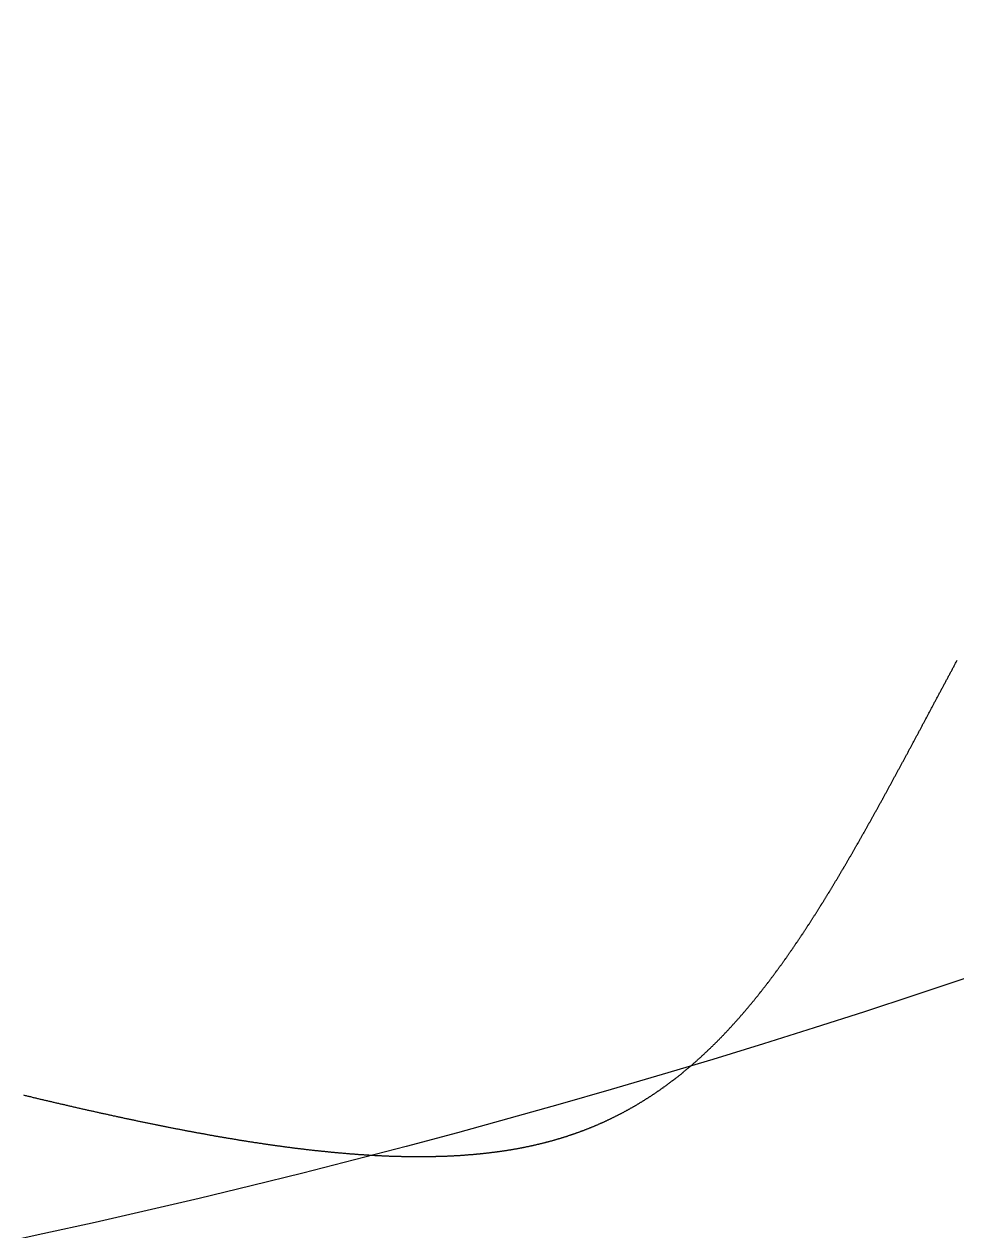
# Model space of a CAD drawing. Header units: millimetres. Extents: x 88 to 97873, y 32 to 55088.
# Drawn here: x 48705.358 to 48706.594, y 5017.852 to 5019.45 of the extents above; entities that cross this region are included whole.
import ezdxf

# ---------------------------------------------------------------- set-up
doc = ezdxf.new("R2010")
doc.units = ezdxf.units.MM
doc.header["$LTSCALE"] = 0.3

msp = doc.modelspace()

# ---------------------------------------------------------------- linework, layer by layer
msp.add_lwpolyline([(48705.357, 5018.0321), (48705.3581, 5018.0318), (48705.3593, 5018.0315), (48705.3605, 5018.0313), (48705.3616, 5018.031), (48705.3628, 5018.0307), (48705.364, 5018.0304), (48705.3651, 5018.0301), (48705.3663, 5018.0299), (48705.3675, 5018.0296), (48705.3686, 5018.0293), (48705.3698, 5018.029), (48705.3709, 5018.0287), (48705.3721, 5018.0285), (48705.3733, 5018.0282), (48705.3744, 5018.0279), (48705.3756, 5018.0276), (48705.3767, 5018.0274), (48705.3779, 5018.0271), (48705.3791, 5018.0268), (48705.3802, 5018.0265), (48705.3814, 5018.0263), (48705.3825, 5018.026), (48705.3837, 5018.0257), (48705.3849, 5018.0254), (48705.386, 5018.0252), (48705.3872, 5018.0249), (48705.3883, 5018.0246), (48705.3895, 5018.0244), (48705.3906, 5018.0241), (48705.3918, 5018.0238), (48705.3929, 5018.0235), (48705.3941, 5018.0233), (48705.3952, 5018.023), (48705.3964, 5018.0227), (48705.3975, 5018.0225), (48705.3987, 5018.0222), (48705.3999, 5018.0219), (48705.401, 5018.0217), (48705.4022, 5018.0214), (48705.4033, 5018.0211), (48705.4045, 5018.0209), (48705.4056, 5018.0206), (48705.4067, 5018.0203), (48705.4079, 5018.0201), (48705.409, 5018.0198), (48705.4102, 5018.0195), (48705.4113, 5018.0193), (48705.4125, 5018.019), (48705.4136, 5018.0187), (48705.4148, 5018.0185), (48705.4159, 5018.0182), (48705.4171, 5018.0179), (48705.4182, 5018.0177), (48705.4193, 5018.0174), (48705.4205, 5018.0171), (48705.4216, 5018.0169), (48705.4228, 5018.0166), (48705.4239, 5018.0164), (48705.4251, 5018.0161), (48705.4262, 5018.0158), (48705.4273, 5018.0156), (48705.4285, 5018.0153), (48705.4296, 5018.0151), (48705.4308, 5018.0148), (48705.4319, 5018.0145), (48705.433, 5018.0143), (48705.4342, 5018.014), (48705.4353, 5018.0138), (48705.4364, 5018.0135), (48705.4376, 5018.0133), (48705.4387, 5018.013), (48705.4398, 5018.0127), (48705.441, 5018.0125), (48705.4421, 5018.0122), (48705.4432, 5018.012), (48705.4444, 5018.0117), (48705.4455, 5018.0115), (48705.4466, 5018.0112), (48705.4478, 5018.011), (48705.4489, 5018.0107), (48705.45, 5018.0105), (48705.4512, 5018.0102), (48705.4523, 5018.0099), (48705.4534, 5018.0097), (48705.4546, 5018.0094), (48705.4557, 5018.0092), (48705.4568, 5018.0089), (48705.4579, 5018.0087), (48705.4591, 5018.0084), (48705.4602, 5018.0082), (48705.4613, 5018.0079), (48705.4624, 5018.0077), (48705.4636, 5018.0074), (48705.4647, 5018.0072), (48705.4658, 5018.007), (48705.4669, 5018.0067), (48705.4681, 5018.0065), (48705.4692, 5018.0062), (48705.4703, 5018.006), (48705.4714, 5018.0057), (48705.4726, 5018.0055), (48705.4737, 5018.0052), (48705.4748, 5018.005), (48705.4759, 5018.0047), (48705.477, 5018.0045), (48705.4781, 5018.0043), (48705.4793, 5018.004), (48705.4804, 5018.0038), (48705.4815, 5018.0035), (48705.4826, 5018.0033), (48705.4837, 5018.0031), (48705.4849, 5018.0028), (48705.486, 5018.0026), (48705.4871, 5018.0023), (48705.4882, 5018.0021), (48705.4893, 5018.0019), (48705.4904, 5018.0016), (48705.4915, 5018.0014), (48705.4926, 5018.0011), (48705.4938, 5018.0009), (48705.4949, 5018.0007), (48705.496, 5018.0004), (48705.4971, 5018.0002), (48705.4982, 5018), (48705.4993, 5017.9997), (48705.5004, 5017.9995), (48705.5015, 5017.9993), (48705.5026, 5017.999), (48705.5037, 5017.9988), (48705.5049, 5017.9986), (48705.506, 5017.9983), (48705.5071, 5017.9981), (48705.5082, 5017.9979), (48705.5093, 5017.9976), (48705.5104, 5017.9974), (48705.5115, 5017.9972), (48705.5126, 5017.9969), (48705.5137, 5017.9967), (48705.5148, 5017.9965), (48705.5159, 5017.9963), (48705.517, 5017.996), (48705.5181, 5017.9958), (48705.5192, 5017.9956), (48705.5203, 5017.9953), (48705.5214, 5017.9951), (48705.5225, 5017.9949), (48705.5236, 5017.9947), (48705.5247, 5017.9944), (48705.5258, 5017.9942), (48705.5269, 5017.994), (48705.528, 5017.9938), (48705.5291, 5017.9936), (48705.5302, 5017.9933), (48705.5313, 5017.9931), (48705.5324, 5017.9929), (48705.5335, 5017.9927), (48705.5345, 5017.9924), (48705.5356, 5017.9922), (48705.5367, 5017.992), (48705.5378, 5017.9918), (48705.5389, 5017.9916), (48705.54, 5017.9913), (48705.5411, 5017.9911), (48705.5422, 5017.9909), (48705.5433, 5017.9907), (48705.5444, 5017.9905), (48705.5455, 5017.9903), (48705.5465, 5017.99), (48705.5476, 5017.9898), (48705.5487, 5017.9896), (48705.5498, 5017.9894), (48705.5509, 5017.9892), (48705.552, 5017.989), (48705.5531, 5017.9888), (48705.5541, 5017.9886), (48705.5552, 5017.9883), (48705.5563, 5017.9881), (48705.5574, 5017.9879), (48705.5585, 5017.9877), (48705.5596, 5017.9875), (48705.5606, 5017.9873), (48705.5617, 5017.9871), (48705.5628, 5017.9869), (48705.5639, 5017.9867), (48705.565, 5017.9865), (48705.566, 5017.9863), (48705.5671, 5017.986), (48705.5682, 5017.9858), (48705.5693, 5017.9856), (48705.5703, 5017.9854), (48705.5714, 5017.9852), (48705.5725, 5017.985), (48705.5736, 5017.9848), (48705.5746, 5017.9846), (48705.5757, 5017.9844), (48705.5768, 5017.9842), (48705.5779, 5017.984), (48705.5789, 5017.9838), (48705.58, 5017.9836), (48705.5811, 5017.9834), (48705.5821, 5017.9832), (48705.5832, 5017.983), (48705.5843, 5017.9828), (48705.5853, 5017.9826), (48705.5864, 5017.9824), (48705.5875, 5017.9822), (48705.5886, 5017.982), (48705.5896, 5017.9818), (48705.5907, 5017.9816), (48705.5918, 5017.9814), (48705.5928, 5017.9812), (48705.5939, 5017.981), (48705.5949, 5017.9809), (48705.596, 5017.9807), (48705.5971, 5017.9805), (48705.5981, 5017.9803), (48705.5992, 5017.9801), (48705.6003, 5017.9799), (48705.6013, 5017.9797), (48705.6024, 5017.9795), (48705.6034, 5017.9793), (48705.6045, 5017.9791), (48705.6056, 5017.979), (48705.6066, 5017.9788), (48705.6077, 5017.9786), (48705.6087, 5017.9784), (48705.6098, 5017.9782), (48705.6108, 5017.978), (48705.6119, 5017.9778), (48705.6129, 5017.9777), (48705.614, 5017.9775), (48705.6151, 5017.9773), (48705.6161, 5017.9771), (48705.6172, 5017.9769), (48705.6182, 5017.9767), (48705.6193, 5017.9766), (48705.6203, 5017.9764), (48705.6214, 5017.9762), (48705.6224, 5017.976), (48705.6235, 5017.9758), (48705.6245, 5017.9757), (48705.6256, 5017.9755), (48705.6266, 5017.9753), (48705.6277, 5017.9751), (48705.6287, 5017.9749), (48705.6297, 5017.9748), (48705.6308, 5017.9746), (48705.6318, 5017.9744), (48705.6329, 5017.9743), (48705.6339, 5017.9741), (48705.635, 5017.9739), (48705.636, 5017.9737), (48705.6371, 5017.9736), (48705.6381, 5017.9734), (48705.6391, 5017.9732), (48705.6402, 5017.973), (48705.6412, 5017.9729), (48705.6423, 5017.9727), (48705.6433, 5017.9725), (48705.6443, 5017.9724), (48705.6454, 5017.9722), (48705.6464, 5017.972), (48705.6474, 5017.9719), (48705.6485, 5017.9717), (48705.6495, 5017.9715), (48705.6505, 5017.9714), (48705.6516, 5017.9712), (48705.6526, 5017.971), (48705.6536, 5017.9709), (48705.6547, 5017.9707), (48705.6557, 5017.9706), (48705.6567, 5017.9704), (48705.6578, 5017.9702), (48705.6588, 5017.9701), (48705.6598, 5017.9699), (48705.6609, 5017.9698), (48705.6619, 5017.9696), (48705.6629, 5017.9694), (48705.6639, 5017.9693), (48705.665, 5017.9691), (48705.666, 5017.969), (48705.667, 5017.9688), (48705.668, 5017.9687), (48705.6691, 5017.9685), (48705.6701, 5017.9684), (48705.6711, 5017.9682), (48705.6721, 5017.9681), (48705.6732, 5017.9679), (48705.6742, 5017.9678), (48705.6752, 5017.9676), (48705.6762, 5017.9675), (48705.6772, 5017.9673), (48705.6783, 5017.9672), (48705.6793, 5017.967), (48705.6803, 5017.9669), (48705.6813, 5017.9667), (48705.6823, 5017.9666), (48705.6833, 5017.9664), (48705.6844, 5017.9663), (48705.6854, 5017.9661), (48705.6864, 5017.966), (48705.6874, 5017.9658), (48705.6884, 5017.9657), (48705.6894, 5017.9656), (48705.6904, 5017.9654), (48705.6915, 5017.9653), (48705.6925, 5017.9651), (48705.6935, 5017.965), (48705.6945, 5017.9649), (48705.6955, 5017.9647), (48705.6965, 5017.9646), (48705.6975, 5017.9644), (48705.6985, 5017.9643), (48705.6995, 5017.9642), (48705.7005, 5017.964), (48705.7015, 5017.9639), (48705.7025, 5017.9638), (48705.7035, 5017.9636), (48705.7045, 5017.9635), (48705.7056, 5017.9634), (48705.7066, 5017.9632), (48705.7076, 5017.9631), (48705.7086, 5017.963), (48705.7096, 5017.9628), (48705.7106, 5017.9627), (48705.7116, 5017.9626), (48705.7126, 5017.9625), (48705.7136, 5017.9623), (48705.7146, 5017.9622), (48705.7155, 5017.9621), (48705.7165, 5017.9619), (48705.7175, 5017.9618), (48705.7185, 5017.9617), (48705.7195, 5017.9616), (48705.7205, 5017.9614), (48705.7215, 5017.9613), (48705.7225, 5017.9612), (48705.7235, 5017.9611), (48705.7245, 5017.961), (48705.7255, 5017.9608), (48705.7265, 5017.9607), (48705.7275, 5017.9606), (48705.7285, 5017.9605), (48705.7294, 5017.9604), (48705.7304, 5017.9603), (48705.7314, 5017.9601), (48705.7324, 5017.96), (48705.7334, 5017.9599), (48705.7344, 5017.9598), (48705.7354, 5017.9597), (48705.7363, 5017.9596), (48705.7373, 5017.9595), (48705.7383, 5017.9593), (48705.7393, 5017.9592), (48705.7403, 5017.9591), (48705.7413, 5017.959), (48705.7422, 5017.9589), (48705.7432, 5017.9588), (48705.7442, 5017.9587), (48705.7452, 5017.9586), (48705.7462, 5017.9585), (48705.7471, 5017.9584), (48705.7481, 5017.9583), (48705.7491, 5017.9582), (48705.7501, 5017.9581), (48705.751, 5017.958), (48705.752, 5017.9579), (48705.753, 5017.9578), (48705.754, 5017.9577), (48705.7549, 5017.9576), (48705.7559, 5017.9575), (48705.7569, 5017.9574), (48705.7579, 5017.9573), (48705.7588, 5017.9572), (48705.7598, 5017.9571), (48705.7608, 5017.957), (48705.7617, 5017.9569), (48705.7627, 5017.9568), (48705.7637, 5017.9567), (48705.7646, 5017.9566), (48705.7656, 5017.9565), (48705.7666, 5017.9564), (48705.7675, 5017.9563), (48705.7685, 5017.9562), (48705.7695, 5017.9561), (48705.7704, 5017.956), (48705.7714, 5017.956), (48705.7723, 5017.9559), (48705.7733, 5017.9558), (48705.7743, 5017.9557), (48705.7752, 5017.9556), (48705.7762, 5017.9555), (48705.7771, 5017.9554), (48705.7781, 5017.9553), (48705.779, 5017.9553), (48705.78, 5017.9552), (48705.781, 5017.9551), (48705.7819, 5017.955), (48705.7829, 5017.9549), (48705.7838, 5017.9549), (48705.7848, 5017.9548), (48705.7857, 5017.9547), (48705.7867, 5017.9546), (48705.7876, 5017.9545), (48705.7886, 5017.9545), (48705.7895, 5017.9544), (48705.7905, 5017.9543), (48705.7914, 5017.9542), (48705.7924, 5017.9542), (48705.7933, 5017.9541), (48705.7943, 5017.954), (48705.7952, 5017.954), (48705.7962, 5017.9539), (48705.7971, 5017.9538), (48705.7981, 5017.9538), (48705.799, 5017.9537), (48705.7999, 5017.9536), (48705.8009, 5017.9535), (48705.8018, 5017.9535), (48705.8028, 5017.9534), (48705.8037, 5017.9534), (48705.8046, 5017.9533), (48705.8056, 5017.9532), (48705.8065, 5017.9532), (48705.8075, 5017.9531), (48705.8084, 5017.953), (48705.8093, 5017.953), (48705.8103, 5017.9529), (48705.8112, 5017.9529), (48705.8121, 5017.9528), (48705.8131, 5017.9527), (48705.814, 5017.9527), (48705.8149, 5017.9526), (48705.8159, 5017.9526), (48705.8168, 5017.9525), (48705.8177, 5017.9525), (48705.8187, 5017.9524), (48705.8196, 5017.9524), (48705.8205, 5017.9523), (48705.8214, 5017.9523), (48705.8224, 5017.9522), (48705.8233, 5017.9522), (48705.8242, 5017.9521), (48705.8252, 5017.9521), (48705.8261, 5017.952), (48705.827, 5017.952), (48705.8279, 5017.9519), (48705.8288, 5017.9519), (48705.8298, 5017.9518), (48705.8307, 5017.9518), (48705.8316, 5017.9517), (48705.8325, 5017.9517), (48705.8334, 5017.9517), (48705.8344, 5017.9516), (48705.8353, 5017.9516), (48705.8362, 5017.9515), (48705.8371, 5017.9515), (48705.838, 5017.9515), (48705.839, 5017.9514), (48705.8399, 5017.9514), (48705.8408, 5017.9514), (48705.8417, 5017.9513), (48705.8426, 5017.9513), (48705.8435, 5017.9513), (48705.8444, 5017.9512), (48705.8453, 5017.9512), (48705.8462, 5017.9512), (48705.8472, 5017.9511), (48705.8481, 5017.9511), (48705.849, 5017.9511), (48705.8499, 5017.9511), (48705.8508, 5017.951), (48705.8517, 5017.951), (48705.8526, 5017.951), (48705.8535, 5017.9509), (48705.8544, 5017.9509), (48705.8553, 5017.9509), (48705.8562, 5017.9509), (48705.8571, 5017.9509), (48705.858, 5017.9508), (48705.8589, 5017.9508), (48705.8598, 5017.9508), (48705.8607, 5017.9508), (48705.8616, 5017.9508), (48705.8625, 5017.9507), (48705.8634, 5017.9507), (48705.8643, 5017.9507), (48705.8652, 5017.9507), (48705.8661, 5017.9507), (48705.867, 5017.9507), (48705.8679, 5017.9507), (48705.8688, 5017.9507), (48705.8697, 5017.9506), (48705.8706, 5017.9506), (48705.8715, 5017.9506), (48705.8723, 5017.9506), (48705.8732, 5017.9506), (48705.8741, 5017.9506), (48705.875, 5017.9506), (48705.8759, 5017.9506), (48705.8768, 5017.9506), (48705.8777, 5017.9506), (48705.8786, 5017.9506), (48705.8794, 5017.9506), (48705.8803, 5017.9506), (48705.8812, 5017.9506), (48705.8821, 5017.9506), (48705.883, 5017.9506), (48705.8839, 5017.9506), (48705.8847, 5017.9506), (48705.8856, 5017.9506), (48705.8865, 5017.9506), (48705.8874, 5017.9506), (48705.8882, 5017.9506), (48705.8891, 5017.9506), (48705.89, 5017.9506), (48705.8909, 5017.9506), (48705.8917, 5017.9506), (48705.8926, 5017.9507), (48705.8935, 5017.9507), (48705.8944, 5017.9507), (48705.8952, 5017.9507), (48705.8961, 5017.9507), (48705.897, 5017.9507), (48705.8979, 5017.9507), (48705.8987, 5017.9507), (48705.8996, 5017.9508), (48705.9005, 5017.9508), (48705.9013, 5017.9508), (48705.9022, 5017.9508), (48705.9031, 5017.9508), (48705.9039, 5017.9509), (48705.9048, 5017.9509), (48705.9057, 5017.9509), (48705.9065, 5017.9509), (48705.9074, 5017.951), (48705.9082, 5017.951), (48705.9091, 5017.951), (48705.91, 5017.951), (48705.9108, 5017.9511), (48705.9117, 5017.9511), (48705.9125, 5017.9511), (48705.9134, 5017.9511), (48705.9143, 5017.9512), (48705.9151, 5017.9512), (48705.916, 5017.9512), (48705.9168, 5017.9513), (48705.9177, 5017.9513), (48705.9185, 5017.9513), (48705.9194, 5017.9514), (48705.9202, 5017.9514), (48705.9211, 5017.9515), (48705.9219, 5017.9515), (48705.9228, 5017.9515), (48705.9236, 5017.9516), (48705.9245, 5017.9516), (48705.9253, 5017.9517), (48705.9262, 5017.9517), (48705.927, 5017.9517), (48705.9279, 5017.9518), (48705.9287, 5017.9518), (48705.9295, 5017.9519), (48705.9304, 5017.9519), (48705.9312, 5017.952), (48705.9321, 5017.952), (48705.9329, 5017.9521), (48705.9338, 5017.9521), (48705.9346, 5017.9522), (48705.9354, 5017.9522), (48705.9363, 5017.9523), (48705.9371, 5017.9523), (48705.9379, 5017.9524), (48705.9388, 5017.9525), (48705.9396, 5017.9525), (48705.9404, 5017.9526), (48705.9413, 5017.9526), (48705.9421, 5017.9527), (48705.9429, 5017.9527), (48705.9438, 5017.9528), (48705.9446, 5017.9529), (48705.9454, 5017.9529), (48705.9463, 5017.953), (48705.9471, 5017.9531), (48705.9479, 5017.9531), (48705.9487, 5017.9532), (48705.9496, 5017.9533), (48705.9504, 5017.9533), (48705.9512, 5017.9534), (48705.952, 5017.9535), (48705.9529, 5017.9535), (48705.9537, 5017.9536), (48705.9545, 5017.9537), (48705.9553, 5017.9538), (48705.9562, 5017.9538), (48705.957, 5017.9539), (48705.9578, 5017.954), (48705.9586, 5017.9541), (48705.9594, 5017.9541), (48705.9602, 5017.9542), (48705.9611, 5017.9543), (48705.9619, 5017.9544), (48705.9627, 5017.9545), (48705.9635, 5017.9545), (48705.9643, 5017.9546), (48705.9651, 5017.9547), (48705.9659, 5017.9548), (48705.9668, 5017.9549), (48705.9676, 5017.955), (48705.9684, 5017.9551), (48705.9692, 5017.9551), (48705.97, 5017.9552), (48705.9708, 5017.9553), (48705.9716, 5017.9554), (48705.9724, 5017.9555), (48705.9732, 5017.9556), (48705.974, 5017.9557), (48705.9748, 5017.9558), (48705.9756, 5017.9559), (48705.9764, 5017.956), (48705.9772, 5017.9561), (48705.978, 5017.9562), (48705.9788, 5017.9563), (48705.9796, 5017.9564), (48705.9804, 5017.9565), (48705.9812, 5017.9566), (48705.982, 5017.9567), (48705.9828, 5017.9568), (48705.9836, 5017.9569), (48705.9844, 5017.957), (48705.9852, 5017.9571), (48705.986, 5017.9572), (48705.9868, 5017.9573), (48705.9876, 5017.9574), (48705.9884, 5017.9575), (48705.9891, 5017.9577), (48705.9899, 5017.9578), (48705.9907, 5017.9579), (48705.9915, 5017.958), (48705.9923, 5017.9581), (48705.9931, 5017.9582), (48705.9939, 5017.9583), (48705.9947, 5017.9585), (48705.9954, 5017.9586), (48705.9962, 5017.9587), (48705.997, 5017.9588), (48705.9978, 5017.9589), (48705.9986, 5017.9591), (48705.9993, 5017.9592), (48706.0001, 5017.9593), (48706.0009, 5017.9594), (48706.0017, 5017.9596), (48706.0025, 5017.9597), (48706.0032, 5017.9598), (48706.004, 5017.96), (48706.0048, 5017.9601), (48706.0056, 5017.9602), (48706.0063, 5017.9604), (48706.0071, 5017.9605), (48706.0079, 5017.9606), (48706.0086, 5017.9608), (48706.0094, 5017.9609), (48706.0102, 5017.961), (48706.0109, 5017.9612), (48706.0117, 5017.9613), (48706.0125, 5017.9614), (48706.0132, 5017.9616), (48706.014, 5017.9617), (48706.0148, 5017.9619), (48706.0155, 5017.962), (48706.0163, 5017.9622), (48706.0171, 5017.9623), (48706.0178, 5017.9625), (48706.0186, 5017.9626), (48706.0193, 5017.9627), (48706.0201, 5017.9629), (48706.0209, 5017.963), (48706.0216, 5017.9632), (48706.0224, 5017.9634), (48706.0231, 5017.9635), (48706.0239, 5017.9637), (48706.0246, 5017.9638), (48706.0254, 5017.964), (48706.0261, 5017.9641), (48706.0269, 5017.9643), (48706.0276, 5017.9644), (48706.0284, 5017.9646), (48706.0291, 5017.9648), (48706.0299, 5017.9649), (48706.0306, 5017.9651), (48706.0314, 5017.9653), (48706.0321, 5017.9654), (48706.0329, 5017.9656), (48706.0336, 5017.9658), (48706.0344, 5017.9659), (48706.0351, 5017.9661), (48706.0359, 5017.9663), (48706.0366, 5017.9664), (48706.0373, 5017.9666), (48706.0381, 5017.9668), (48706.0388, 5017.967), (48706.0396, 5017.9671), (48706.0403, 5017.9673), (48706.041, 5017.9675), (48706.0418, 5017.9677), (48706.0425, 5017.9678), (48706.0432, 5017.968), (48706.044, 5017.9682), (48706.0447, 5017.9684), (48706.0454, 5017.9686), (48706.0462, 5017.9687), (48706.0469, 5017.9689), (48706.0476, 5017.9691), (48706.0484, 5017.9693), (48706.0491, 5017.9695), (48706.0498, 5017.9697), (48706.0505, 5017.9699), (48706.0513, 5017.9701), (48706.052, 5017.9703), (48706.0527, 5017.9704), (48706.0534, 5017.9706), (48706.0542, 5017.9708), (48706.0549, 5017.971), (48706.0556, 5017.9712), (48706.0563, 5017.9714), (48706.057, 5017.9716), (48706.0578, 5017.9718), (48706.0585, 5017.972), (48706.0592, 5017.9722), (48706.0599, 5017.9724), (48706.0606, 5017.9726), (48706.0613, 5017.9728), (48706.0621, 5017.973), (48706.0628, 5017.9732), (48706.0635, 5017.9735), (48706.0642, 5017.9737), (48706.0649, 5017.9739), (48706.0656, 5017.9741), (48706.0663, 5017.9743), (48706.067, 5017.9745), (48706.0677, 5017.9747), (48706.0685, 5017.9749), (48706.0692, 5017.9751), (48706.0699, 5017.9754), (48706.0706, 5017.9756), (48706.0713, 5017.9758), (48706.072, 5017.976), (48706.0727, 5017.9762), (48706.0734, 5017.9765), (48706.0741, 5017.9767), (48706.0748, 5017.9769), (48706.0755, 5017.9771), (48706.0762, 5017.9773), (48706.0769, 5017.9776), (48706.0776, 5017.9778), (48706.0783, 5017.978), (48706.079, 5017.9783), (48706.0797, 5017.9785), (48706.0804, 5017.9787), (48706.0811, 5017.9789), (48706.0818, 5017.9792), (48706.0825, 5017.9794), (48706.0832, 5017.9796), (48706.0838, 5017.9799), (48706.0845, 5017.9801), (48706.0852, 5017.9804), (48706.0859, 5017.9806), (48706.0866, 5017.9808), (48706.0873, 5017.9811), (48706.088, 5017.9813), (48706.0887, 5017.9816), (48706.0894, 5017.9818), (48706.09, 5017.982), (48706.0907, 5017.9823), (48706.0914, 5017.9825), (48706.0921, 5017.9828), (48706.0928, 5017.983), (48706.0935, 5017.9833), (48706.0941, 5017.9835), (48706.0948, 5017.9838), (48706.0955, 5017.984), (48706.0962, 5017.9843), (48706.0969, 5017.9845), (48706.0975, 5017.9848), (48706.0982, 5017.985), (48706.0989, 5017.9853), (48706.0996, 5017.9856), (48706.1002, 5017.9858), (48706.1009, 5017.9861), (48706.1016, 5017.9863), (48706.1023, 5017.9866), (48706.1029, 5017.9869), (48706.1036, 5017.9871), (48706.1043, 5017.9874), (48706.105, 5017.9876), (48706.1056, 5017.9879), (48706.1063, 5017.9882), (48706.107, 5017.9884), (48706.1076, 5017.9887), (48706.1083, 5017.989), (48706.109, 5017.9892), (48706.1096, 5017.9895), (48706.1103, 5017.9898), (48706.111, 5017.9901), (48706.1116, 5017.9903), (48706.1123, 5017.9906), (48706.113, 5017.9909), (48706.1136, 5017.9912), (48706.1143, 5017.9914), (48706.1149, 5017.9917), (48706.1156, 5017.992), (48706.1163, 5017.9923), (48706.1169, 5017.9926), (48706.1176, 5017.9928), (48706.1182, 5017.9931), (48706.1189, 5017.9934), (48706.1195, 5017.9937), (48706.1202, 5017.994), (48706.1209, 5017.9943), (48706.1215, 5017.9946), (48706.1222, 5017.9949), (48706.1228, 5017.9951), (48706.1235, 5017.9954), (48706.1241, 5017.9957), (48706.1248, 5017.996), (48706.1254, 5017.9963), (48706.1261, 5017.9966), (48706.1267, 5017.9969), (48706.1274, 5017.9972), (48706.128, 5017.9975), (48706.1287, 5017.9978), (48706.1293, 5017.9981), (48706.13, 5017.9984), (48706.1306, 5017.9987), (48706.1312, 5017.999), (48706.1319, 5017.9993), (48706.1325, 5017.9996), (48706.1332, 5017.9999), (48706.1338, 5018.0002), (48706.1345, 5018.0005), (48706.1351, 5018.0008), (48706.1357, 5018.0011), (48706.1364, 5018.0014), (48706.137, 5018.0018), (48706.1376, 5018.0021), (48706.1383, 5018.0024), (48706.1389, 5018.0027), (48706.1396, 5018.003), (48706.1402, 5018.0033), (48706.1408, 5018.0036), (48706.1415, 5018.004), (48706.1421, 5018.0043), (48706.1427, 5018.0046), (48706.1434, 5018.0049), (48706.144, 5018.0052), (48706.1446, 5018.0055), (48706.1453, 5018.0059), (48706.1459, 5018.0062), (48706.1465, 5018.0065), (48706.1471, 5018.0068), (48706.1478, 5018.0072), (48706.1484, 5018.0075), (48706.149, 5018.0078), (48706.1497, 5018.0082), (48706.1503, 5018.0085), (48706.1509, 5018.0088), (48706.1515, 5018.0091), (48706.1522, 5018.0095), (48706.1528, 5018.0098), (48706.1534, 5018.0101), (48706.154, 5018.0105), (48706.1546, 5018.0108), (48706.1553, 5018.0112), (48706.1559, 5018.0115), (48706.1565, 5018.0118), (48706.1571, 5018.0122), (48706.1577, 5018.0125), (48706.1584, 5018.0129), (48706.159, 5018.0132), (48706.1596, 5018.0135), (48706.1602, 5018.0139), (48706.1608, 5018.0142), (48706.1614, 5018.0146), (48706.1621, 5018.0149), (48706.1627, 5018.0153), (48706.1633, 5018.0156), (48706.1639, 5018.016), (48706.1645, 5018.0163), (48706.1651, 5018.0167), (48706.1657, 5018.017), (48706.1664, 5018.0174), (48706.167, 5018.0177), (48706.1676, 5018.0181), (48706.1682, 5018.0184), (48706.1688, 5018.0188), (48706.1694, 5018.0192), (48706.17, 5018.0195), (48706.1706, 5018.0199), (48706.1712, 5018.0202), (48706.1718, 5018.0206), (48706.1724, 5018.021), (48706.173, 5018.0213), (48706.1736, 5018.0217), (48706.1742, 5018.022), (48706.1748, 5018.0224), (48706.1754, 5018.0228), (48706.176, 5018.0231), (48706.1766, 5018.0235), (48706.1772, 5018.0239), (48706.1778, 5018.0243), (48706.1784, 5018.0246), (48706.179, 5018.025), (48706.1796, 5018.0254), (48706.1802, 5018.0257), (48706.1808, 5018.0261), (48706.1814, 5018.0265), (48706.182, 5018.0269), (48706.1826, 5018.0273), (48706.1832, 5018.0276), (48706.1838, 5018.028), (48706.1844, 5018.0284), (48706.185, 5018.0288), (48706.1856, 5018.0292), (48706.1862, 5018.0295), (48706.1868, 5018.0299), (48706.1874, 5018.0303), (48706.188, 5018.0307), (48706.1886, 5018.0311), (48706.1891, 5018.0315), (48706.1897, 5018.0319), (48706.1903, 5018.0322), (48706.1909, 5018.0326), (48706.1915, 5018.033), (48706.1921, 5018.0334), (48706.1927, 5018.0338), (48706.1933, 5018.0342), (48706.1938, 5018.0346), (48706.1944, 5018.035), (48706.195, 5018.0354), (48706.1956, 5018.0358), (48706.1962, 5018.0362), (48706.1968, 5018.0366), (48706.1973, 5018.037), (48706.1979, 5018.0374), (48706.1985, 5018.0378), (48706.1991, 5018.0382), (48706.1997, 5018.0386), (48706.2003, 5018.039), (48706.2008, 5018.0394), (48706.2014, 5018.0398), (48706.202, 5018.0402), (48706.2026, 5018.0406), (48706.2031, 5018.041), (48706.2037, 5018.0414), (48706.2043, 5018.0418), (48706.2049, 5018.0423), (48706.2054, 5018.0427), (48706.206, 5018.0431), (48706.2066, 5018.0435), (48706.2072, 5018.0439), (48706.2077, 5018.0443), (48706.2083, 5018.0447), (48706.2089, 5018.0452), (48706.2095, 5018.0456), (48706.21, 5018.046), (48706.2106, 5018.0464), (48706.2112, 5018.0468), (48706.2117, 5018.0473), (48706.2123, 5018.0477), (48706.2129, 5018.0481), (48706.2135, 5018.0485), (48706.214, 5018.049), (48706.2146, 5018.0494), (48706.2152, 5018.0498), (48706.2157, 5018.0502), (48706.2163, 5018.0507), (48706.2169, 5018.0511), (48706.2174, 5018.0515), (48706.218, 5018.052), (48706.2185, 5018.0524), (48706.2191, 5018.0528), (48706.2197, 5018.0533), (48706.2202, 5018.0537), (48706.2208, 5018.0541), (48706.2214, 5018.0546), (48706.2219, 5018.055), (48706.2225, 5018.0554), (48706.223, 5018.0559), (48706.2236, 5018.0563), (48706.2242, 5018.0568), (48706.2247, 5018.0572), (48706.2253, 5018.0576), (48706.2258, 5018.0581), (48706.2264, 5018.0585), (48706.227, 5018.059), (48706.2275, 5018.0594), (48706.2281, 5018.0599), (48706.2286, 5018.0603), (48706.2292, 5018.0608), (48706.2297, 5018.0612), (48706.2303, 5018.0617), (48706.2308, 5018.0621), (48706.2314, 5018.0626), (48706.232, 5018.063), (48706.2325, 5018.0635), (48706.2331, 5018.0639), (48706.2336, 5018.0644), (48706.2342, 5018.0648), (48706.2347, 5018.0653), (48706.2353, 5018.0658), (48706.2358, 5018.0662), (48706.2364, 5018.0667), (48706.2369, 5018.0671), (48706.2375, 5018.0676), (48706.238, 5018.0681), (48706.2386, 5018.0685), (48706.2391, 5018.069), (48706.2397, 5018.0695), (48706.2402, 5018.0699), (48706.2407, 5018.0704), (48706.2413, 5018.0709), (48706.2418, 5018.0713), (48706.2424, 5018.0718), (48706.2429, 5018.0723), (48706.2435, 5018.0727), (48706.244, 5018.0732), (48706.2446, 5018.0737), (48706.2451, 5018.0742), (48706.2456, 5018.0746), (48706.2462, 5018.0751), (48706.2467, 5018.0756), (48706.2473, 5018.0761), (48706.2478, 5018.0765), (48706.2483, 5018.077), (48706.2489, 5018.0775), (48706.2494, 5018.078), (48706.25, 5018.0785), (48706.2505, 5018.0789), (48706.251, 5018.0794), (48706.2516, 5018.0799), (48706.2521, 5018.0804), (48706.2527, 5018.0809), (48706.2532, 5018.0814), (48706.2537, 5018.0819), (48706.2543, 5018.0823), (48706.2548, 5018.0828), (48706.2553, 5018.0833), (48706.2559, 5018.0838), (48706.2564, 5018.0843), (48706.2569, 5018.0848), (48706.2575, 5018.0853), (48706.258, 5018.0858), (48706.2585, 5018.0863), (48706.2591, 5018.0868), (48706.2596, 5018.0873), (48706.2601, 5018.0878), (48706.2607, 5018.0883), (48706.2612, 5018.0888), (48706.2617, 5018.0893), (48706.2623, 5018.0898), (48706.2628, 5018.0903), (48706.2633, 5018.0908), (48706.2638, 5018.0913), (48706.2644, 5018.0918), (48706.2649, 5018.0923), (48706.2654, 5018.0928), (48706.266, 5018.0933), (48706.2665, 5018.0938), (48706.267, 5018.0943), (48706.2675, 5018.0948), (48706.2681, 5018.0953), (48706.2686, 5018.0958), (48706.2691, 5018.0963), (48706.2696, 5018.0969), (48706.2702, 5018.0974), (48706.2707, 5018.0979), (48706.2712, 5018.0984), (48706.2717, 5018.0989), (48706.2723, 5018.0994), (48706.2728, 5018.0999), (48706.2733, 5018.1005), (48706.2738, 5018.101), (48706.2743, 5018.1015), (48706.2749, 5018.102), (48706.2754, 5018.1025), (48706.2759, 5018.1031), (48706.2764, 5018.1036), (48706.2769, 5018.1041), (48706.2775, 5018.1046), (48706.278, 5018.1052), (48706.2785, 5018.1057), (48706.279, 5018.1062), (48706.2795, 5018.1067), (48706.2801, 5018.1073), (48706.2806, 5018.1078), (48706.2811, 5018.1083), (48706.2816, 5018.1089), (48706.2821, 5018.1094), (48706.2826, 5018.1099), (48706.2831, 5018.1105), (48706.2837, 5018.111), (48706.2842, 5018.1115), (48706.2847, 5018.1121), (48706.2852, 5018.1126), (48706.2857, 5018.1131), (48706.2862, 5018.1137), (48706.2867, 5018.1142), (48706.2873, 5018.1148), (48706.2878, 5018.1153), (48706.2883, 5018.1158), (48706.2888, 5018.1164), (48706.2893, 5018.1169), (48706.2898, 5018.1175), (48706.2903, 5018.118), (48706.2908, 5018.1186), (48706.2914, 5018.1191), (48706.2919, 5018.1197), (48706.2924, 5018.1202), (48706.2929, 5018.1208), (48706.2934, 5018.1213), (48706.2939, 5018.1219), (48706.2944, 5018.1224), (48706.2949, 5018.123), (48706.2954, 5018.1235), (48706.2959, 5018.1241), (48706.2964, 5018.1246), (48706.2969, 5018.1252), (48706.2974, 5018.1257), (48706.298, 5018.1263), (48706.2985, 5018.1269), (48706.299, 5018.1274), (48706.2995, 5018.128), (48706.3, 5018.1285), (48706.3005, 5018.1291), (48706.301, 5018.1297), (48706.3015, 5018.1302), (48706.302, 5018.1308), (48706.3025, 5018.1314), (48706.303, 5018.1319), (48706.3035, 5018.1325), (48706.304, 5018.1331), (48706.3045, 5018.1336), (48706.305, 5018.1342), (48706.3055, 5018.1348), (48706.306, 5018.1353), (48706.3065, 5018.1359), (48706.307, 5018.1365), (48706.3075, 5018.137), (48706.308, 5018.1376), (48706.3085, 5018.1382), (48706.309, 5018.1388), (48706.3095, 5018.1393), (48706.31, 5018.1399), (48706.3105, 5018.1405), (48706.311, 5018.1411), (48706.3115, 5018.1417), (48706.312, 5018.1422), (48706.3125, 5018.1428), (48706.313, 5018.1434), (48706.3135, 5018.144), (48706.314, 5018.1446), (48706.3145, 5018.1451), (48706.315, 5018.1457), (48706.3155, 5018.1463), (48706.316, 5018.1469), (48706.3165, 5018.1475), (48706.317, 5018.1481), (48706.3175, 5018.1487), (48706.318, 5018.1493), (48706.3184, 5018.1498), (48706.3189, 5018.1504), (48706.3194, 5018.151), (48706.3199, 5018.1516), (48706.3204, 5018.1522), (48706.3209, 5018.1528), (48706.3214, 5018.1534), (48706.3219, 5018.154), (48706.3224, 5018.1546), (48706.3229, 5018.1552), (48706.3234, 5018.1558), (48706.3239, 5018.1564), (48706.3244, 5018.157), (48706.3249, 5018.1576), (48706.3253, 5018.1582), (48706.3258, 5018.1588), (48706.3263, 5018.1594), (48706.3268, 5018.16), (48706.3273, 5018.1606), (48706.3278, 5018.1612), (48706.3283, 5018.1618), (48706.3288, 5018.1624), (48706.3293, 5018.163), (48706.3297, 5018.1636), (48706.3302, 5018.1643), (48706.3307, 5018.1649), (48706.3312, 5018.1655), (48706.3317, 5018.1661), (48706.3322, 5018.1667), (48706.3327, 5018.1673), (48706.3332, 5018.1679), (48706.3336, 5018.1685), (48706.3341, 5018.1692), (48706.3346, 5018.1698), (48706.3351, 5018.1704), (48706.3356, 5018.171), (48706.3361, 5018.1716), (48706.3366, 5018.1722), (48706.337, 5018.1729), (48706.3375, 5018.1735), (48706.338, 5018.1741), (48706.3385, 5018.1747), (48706.339, 5018.1754), (48706.3395, 5018.176), (48706.34, 5018.1766), (48706.3404, 5018.1772), (48706.3409, 5018.1779), (48706.3414, 5018.1785), (48706.3419, 5018.1791), (48706.3424, 5018.1797), (48706.3429, 5018.1804), (48706.3433, 5018.181), (48706.3438, 5018.1816), (48706.3443, 5018.1823), (48706.3448, 5018.1829), (48706.3453, 5018.1835), (48706.3457, 5018.1842), (48706.3462, 5018.1848), (48706.3467, 5018.1854), (48706.3472, 5018.1861), (48706.3477, 5018.1867), (48706.3481, 5018.1873), (48706.3486, 5018.188), (48706.3491, 5018.1886), (48706.3496, 5018.1893), (48706.3501, 5018.1899), (48706.3505, 5018.1905), (48706.351, 5018.1912), (48706.3515, 5018.1918), (48706.352, 5018.1925), (48706.3525, 5018.1931), (48706.3529, 5018.1938), (48706.3534, 5018.1944), (48706.3539, 5018.1951), (48706.3544, 5018.1957), (48706.3548, 5018.1964), (48706.3553, 5018.197), (48706.3558, 5018.1977), (48706.3563, 5018.1983), (48706.3568, 5018.199), (48706.3572, 5018.1996), (48706.3577, 5018.2003), (48706.3582, 5018.2009), (48706.3587, 5018.2016), (48706.3591, 5018.2022), (48706.3596, 5018.2029), (48706.3601, 5018.2035), (48706.3606, 5018.2042), (48706.361, 5018.2049), (48706.3615, 5018.2055), (48706.362, 5018.2062), (48706.3625, 5018.2068), (48706.3629, 5018.2075), (48706.3634, 5018.2082), (48706.3639, 5018.2088), (48706.3644, 5018.2095), (48706.3648, 5018.2102), (48706.3653, 5018.2108), (48706.3658, 5018.2115), (48706.3663, 5018.2121), (48706.3667, 5018.2128), (48706.3672, 5018.2135), (48706.3677, 5018.2142), (48706.3682, 5018.2148), (48706.3686, 5018.2155), (48706.3691, 5018.2162), (48706.3696, 5018.2168), (48706.37, 5018.2175), (48706.3705, 5018.2182), (48706.371, 5018.2189), (48706.3715, 5018.2195), (48706.3719, 5018.2202), (48706.3724, 5018.2209), (48706.3729, 5018.2216), (48706.3733, 5018.2222), (48706.3738, 5018.2229), (48706.3743, 5018.2236), (48706.3748, 5018.2243), (48706.3752, 5018.225), (48706.3757, 5018.2256), (48706.3762, 5018.2263), (48706.3766, 5018.227), (48706.3771, 5018.2277), (48706.3776, 5018.2284), (48706.3781, 5018.2291), (48706.3785, 5018.2298), (48706.379, 5018.2304), (48706.3795, 5018.2311), (48706.3799, 5018.2318), (48706.3804, 5018.2325), (48706.3809, 5018.2332), (48706.3813, 5018.2339), (48706.3818, 5018.2346), (48706.3823, 5018.2353), (48706.3827, 5018.236), (48706.3832, 5018.2367), (48706.3837, 5018.2374), (48706.3842, 5018.238), (48706.3846, 5018.2387), (48706.3851, 5018.2394), (48706.3856, 5018.2401), (48706.386, 5018.2408), (48706.3865, 5018.2415), (48706.387, 5018.2422), (48706.3874, 5018.2429), (48706.3879, 5018.2436), (48706.3884, 5018.2443), (48706.3888, 5018.245), (48706.3893, 5018.2457), (48706.3898, 5018.2464), (48706.3902, 5018.2472), (48706.3907, 5018.2479), (48706.3912, 5018.2486), (48706.3916, 5018.2493), (48706.3921, 5018.25), (48706.3926, 5018.2507), (48706.393, 5018.2514), (48706.3935, 5018.2521), (48706.394, 5018.2528), (48706.3944, 5018.2535), (48706.3949, 5018.2542), (48706.3954, 5018.255), (48706.3958, 5018.2557), (48706.3963, 5018.2564), (48706.3968, 5018.2571), (48706.3972, 5018.2578), (48706.3977, 5018.2585), (48706.3982, 5018.2592), (48706.3986, 5018.26), (48706.3991, 5018.2607), (48706.3996, 5018.2614), (48706.4, 5018.2621), (48706.4005, 5018.2628), (48706.401, 5018.2636), (48706.4014, 5018.2643), (48706.4019, 5018.265), (48706.4023, 5018.2657), (48706.4028, 5018.2665), (48706.4033, 5018.2672), (48706.4037, 5018.2679), (48706.4042, 5018.2686), (48706.4047, 5018.2694), (48706.4051, 5018.2701), (48706.4056, 5018.2708), (48706.4061, 5018.2716), (48706.4065, 5018.2723), (48706.407, 5018.273), (48706.4075, 5018.2737), (48706.4079, 5018.2745), (48706.4084, 5018.2752), (48706.4089, 5018.2759), (48706.4093, 5018.2767), (48706.4098, 5018.2774), (48706.4102, 5018.2782), (48706.4107, 5018.2789), (48706.4112, 5018.2796), (48706.4116, 5018.2804), (48706.4121, 5018.2811), (48706.4126, 5018.2818), (48706.413, 5018.2826), (48706.4135, 5018.2833), (48706.414, 5018.2841), (48706.4144, 5018.2848), (48706.4149, 5018.2856), (48706.4153, 5018.2863), (48706.4158, 5018.287), (48706.4163, 5018.2878), (48706.4167, 5018.2885), (48706.4172, 5018.2893), (48706.4177, 5018.29), (48706.4181, 5018.2908), (48706.4186, 5018.2915), (48706.419, 5018.2923), (48706.4195, 5018.293), (48706.42, 5018.2938), (48706.4204, 5018.2945), (48706.4209, 5018.2953), (48706.4214, 5018.296), (48706.4218, 5018.2968), (48706.4223, 5018.2975), (48706.4228, 5018.2983), (48706.4232, 5018.2991), (48706.4237, 5018.2998), (48706.4241, 5018.3006), (48706.4246, 5018.3013), (48706.4251, 5018.3021), (48706.4255, 5018.3028), (48706.426, 5018.3036), (48706.4265, 5018.3044), (48706.4269, 5018.3051), (48706.4274, 5018.3059), (48706.4278, 5018.3066), (48706.4283, 5018.3074), (48706.4288, 5018.3082), (48706.4292, 5018.3089), (48706.4297, 5018.3097), (48706.4302, 5018.3105), (48706.4306, 5018.3112), (48706.4311, 5018.312), (48706.4315, 5018.3128), (48706.432, 5018.3135), (48706.4325, 5018.3143), (48706.4329, 5018.3151), (48706.4334, 5018.3159), (48706.4339, 5018.3166), (48706.4343, 5018.3174), (48706.4348, 5018.3182), (48706.4352, 5018.319), (48706.4357, 5018.3197), (48706.4362, 5018.3205), (48706.4366, 5018.3213), (48706.4371, 5018.3221), (48706.4376, 5018.3228), (48706.438, 5018.3236), (48706.4385, 5018.3244), (48706.439, 5018.3252), (48706.4394, 5018.326), (48706.4399, 5018.3267), (48706.4403, 5018.3275), (48706.4408, 5018.3283), (48706.4413, 5018.3291), (48706.4417, 5018.3299), (48706.4422, 5018.3306), (48706.4427, 5018.3314), (48706.4431, 5018.3322), (48706.4436, 5018.333), (48706.444, 5018.3338), (48706.4445, 5018.3346), (48706.445, 5018.3354), (48706.4454, 5018.3362), (48706.4459, 5018.3369), (48706.4464, 5018.3377), (48706.4468, 5018.3385), (48706.4473, 5018.3393), (48706.4478, 5018.3401), (48706.4482, 5018.3409), (48706.4487, 5018.3417), (48706.4491, 5018.3425), (48706.4496, 5018.3433), (48706.4501, 5018.3441), (48706.4505, 5018.3449), (48706.451, 5018.3457), (48706.4515, 5018.3465), (48706.4519, 5018.3473), (48706.4524, 5018.3481), (48706.4529, 5018.3489), (48706.4533, 5018.3497), (48706.4538, 5018.3505), (48706.4542, 5018.3513), (48706.4547, 5018.3521), (48706.4552, 5018.3529), (48706.4556, 5018.3537), (48706.4561, 5018.3545), (48706.4566, 5018.3553), (48706.457, 5018.3561), (48706.4575, 5018.3569), (48706.458, 5018.3577), (48706.4584, 5018.3585), (48706.4589, 5018.3593), (48706.4594, 5018.3602), (48706.4598, 5018.361), (48706.4603, 5018.3618), (48706.4607, 5018.3626), (48706.4612, 5018.3634), (48706.4617, 5018.3642), (48706.4621, 5018.365), (48706.4626, 5018.3658), (48706.4631, 5018.3667), (48706.4635, 5018.3675), (48706.464, 5018.3683), (48706.4645, 5018.3691), (48706.4649, 5018.3699), (48706.4654, 5018.3707), (48706.4659, 5018.3716), (48706.4663, 5018.3724), (48706.4668, 5018.3732), (48706.4673, 5018.374), (48706.4677, 5018.3748), (48706.4682, 5018.3757), (48706.4687, 5018.3765), (48706.4691, 5018.3773), (48706.4696, 5018.3781), (48706.4701, 5018.379), (48706.4705, 5018.3798), (48706.471, 5018.3806), (48706.4715, 5018.3814), (48706.4719, 5018.3823), (48706.4724, 5018.3831), (48706.4729, 5018.3839), (48706.4733, 5018.3848), (48706.4738, 5018.3856), (48706.4743, 5018.3864), (48706.4747, 5018.3873), (48706.4752, 5018.3881), (48706.4757, 5018.3889), (48706.4761, 5018.3898), (48706.4766, 5018.3906), (48706.4771, 5018.3914), (48706.4775, 5018.3923), (48706.478, 5018.3931), (48706.4785, 5018.3939), (48706.4789, 5018.3948), (48706.4794, 5018.3956), (48706.4799, 5018.3964), (48706.4803, 5018.3973), (48706.4808, 5018.3981), (48706.4813, 5018.399), (48706.4818, 5018.3998), (48706.4822, 5018.4007), (48706.4827, 5018.4015), (48706.4832, 5018.4023), (48706.4836, 5018.4032), (48706.4841, 5018.404), (48706.4846, 5018.4049), (48706.485, 5018.4057), (48706.4855, 5018.4066), (48706.486, 5018.4074), (48706.4865, 5018.4083), (48706.4869, 5018.4091), (48706.4874, 5018.41), (48706.4879, 5018.4108), (48706.4883, 5018.4117), (48706.4888, 5018.4125), (48706.4893, 5018.4134), (48706.4898, 5018.4142), (48706.4902, 5018.4151), (48706.4907, 5018.4159), (48706.4912, 5018.4168), (48706.4916, 5018.4176), (48706.4921, 5018.4185), (48706.4926, 5018.4194), (48706.4931, 5018.4202), (48706.4935, 5018.4211), (48706.494, 5018.4219), (48706.4945, 5018.4228), (48706.4949, 5018.4236), (48706.4954, 5018.4245), (48706.4959, 5018.4254), (48706.4964, 5018.4262), (48706.4968, 5018.4271), (48706.4973, 5018.428), (48706.4978, 5018.4288), (48706.4983, 5018.4297), (48706.4987, 5018.4305), (48706.4992, 5018.4314), (48706.4997, 5018.4323), (48706.5002, 5018.4331), (48706.5006, 5018.434), (48706.5011, 5018.4349), (48706.5016, 5018.4357), (48706.5021, 5018.4366), (48706.5025, 5018.4375), (48706.503, 5018.4384), (48706.5035, 5018.4392), (48706.504, 5018.4401), (48706.5044, 5018.441), (48706.5049, 5018.4418), (48706.5054, 5018.4427), (48706.5059, 5018.4436), (48706.5063, 5018.4445), (48706.5068, 5018.4453), (48706.5073, 5018.4462), (48706.5078, 5018.4471), (48706.5083, 5018.448), (48706.5087, 5018.4489), (48706.5092, 5018.4497), (48706.5097, 5018.4506), (48706.5102, 5018.4515), (48706.5106, 5018.4524), (48706.5111, 5018.4533), (48706.5116, 5018.4541), (48706.5121, 5018.455), (48706.5126, 5018.4559), (48706.513, 5018.4568), (48706.5135, 5018.4577), (48706.514, 5018.4586), (48706.5145, 5018.4594), (48706.515, 5018.4603), (48706.5154, 5018.4612), (48706.5159, 5018.4621), (48706.5164, 5018.463), (48706.5169, 5018.4639), (48706.5174, 5018.4648), (48706.5178, 5018.4657), (48706.5183, 5018.4666), (48706.5188, 5018.4674), (48706.5193, 5018.4683), (48706.5198, 5018.4692), (48706.5203, 5018.4701), (48706.5207, 5018.471), (48706.5212, 5018.4719), (48706.5217, 5018.4728), (48706.5222, 5018.4737), (48706.5227, 5018.4746), (48706.5231, 5018.4755), (48706.5236, 5018.4764), (48706.5241, 5018.4773), (48706.5246, 5018.4782), (48706.5251, 5018.4791), (48706.5256, 5018.48), (48706.5261, 5018.4809), (48706.5265, 5018.4818), (48706.527, 5018.4827), (48706.5275, 5018.4836), (48706.528, 5018.4845), (48706.5285, 5018.4854), (48706.529, 5018.4863), (48706.5295, 5018.4872), (48706.5299, 5018.4881), (48706.5304, 5018.489), (48706.5309, 5018.4899), (48706.5314, 5018.4908), (48706.5319, 5018.4918), (48706.5324, 5018.4927), (48706.5329, 5018.4936), (48706.5334, 5018.4945), (48706.5338, 5018.4954), (48706.5343, 5018.4963), (48706.5348, 5018.4972), (48706.5353, 5018.4981), (48706.5358, 5018.499), (48706.5363, 5018.5), (48706.5368, 5018.5009), (48706.5373, 5018.5018), (48706.5378, 5018.5027), (48706.5383, 5018.5036), (48706.5387, 5018.5045), (48706.5392, 5018.5055), (48706.5397, 5018.5064), (48706.5402, 5018.5073), (48706.5407, 5018.5082), (48706.5412, 5018.5091), (48706.5417, 5018.51), (48706.5422, 5018.511), (48706.5427, 5018.5119), (48706.5432, 5018.5128), (48706.5437, 5018.5137), (48706.5442, 5018.5147), (48706.5447, 5018.5156), (48706.5452, 5018.5165), (48706.5456, 5018.5174), (48706.5461, 5018.5184), (48706.5466, 5018.5193), (48706.5471, 5018.5202), (48706.5476, 5018.5211), (48706.5481, 5018.5221), (48706.5486, 5018.523), (48706.5491, 5018.5239), (48706.5496, 5018.5249), (48706.5501, 5018.5258), (48706.5506, 5018.5267), (48706.5511, 5018.5277), (48706.5516, 5018.5286), (48706.5521, 5018.5295), (48706.5526, 5018.5304), (48706.5531, 5018.5314), (48706.5536, 5018.5323), (48706.5541, 5018.5333), (48706.5546, 5018.5342), (48706.5551, 5018.5351), (48706.5556, 5018.5361), (48706.5561, 5018.537), (48706.5566, 5018.5379), (48706.5571, 5018.5389), (48706.5576, 5018.5398), (48706.5581, 5018.5408), (48706.5586, 5018.5417), (48706.5591, 5018.5426), (48706.5596, 5018.5436), (48706.5601, 5018.5445), (48706.5606, 5018.5455), (48706.5611, 5018.5464), (48706.5616, 5018.5474), (48706.5621, 5018.5483), (48706.5626, 5018.5492), (48706.5631, 5018.5502), (48706.5636, 5018.5511), (48706.5641, 5018.5521), (48706.5647, 5018.553), (48706.5652, 5018.554), (48706.5657, 5018.5549), (48706.5662, 5018.5559), (48706.5667, 5018.5568), (48706.5672, 5018.5578), (48706.5677, 5018.5587), (48706.5682, 5018.5597), (48706.5687, 5018.5606), (48706.5692, 5018.5616), (48706.5697, 5018.5625), (48706.5702, 5018.5635), (48706.5707, 5018.5645), (48706.5713, 5018.5654), (48706.5718, 5018.5664), (48706.5723, 5018.5673), (48706.5728, 5018.5683), (48706.5733, 5018.5692), (48706.5738, 5018.5702), (48706.5743, 5018.5712), (48706.5748, 5018.5721), (48706.5753, 5018.5731), (48706.5759, 5018.574), (48706.5764, 5018.575), (48706.5769, 5018.576), (48706.5774, 5018.5769), (48706.5779, 5018.5779), (48706.5784, 5018.5788), (48706.5789, 5018.5798), (48706.5794, 5018.5808), (48706.58, 5018.5817), (48706.5805, 5018.5827), (48706.581, 5018.5837), (48706.5815, 5018.5846), (48706.582, 5018.5856), (48706.5825, 5018.5866), (48706.5831, 5018.5875), (48706.5836, 5018.5885), (48706.5841, 5018.5895), (48706.5846, 5018.5905), (48706.5851, 5018.5914), (48706.5856, 5018.5924), (48706.5862, 5018.5934), (48706.5867, 5018.5943), (48706.5872, 5018.5953), (48706.5877, 5018.5963), (48706.5882, 5018.5973), (48706.5888, 5018.5982), (48706.5893, 5018.5992), (48706.5898, 5018.6002), (48706.5903, 5018.6012), (48706.5908, 5018.6021), (48706.5914, 5018.6031), (48706.5919, 5018.6041), (48706.5924, 5018.6051), (48706.5929, 5018.6061), (48706.5934, 5018.607), (48706.594, 5018.608)])
for radius in [18.5479, 14.363, 11.4141]:
    msp.add_circle((48702.9432, 5029.0009), radius)

doc.saveas('drawing.dxf')
